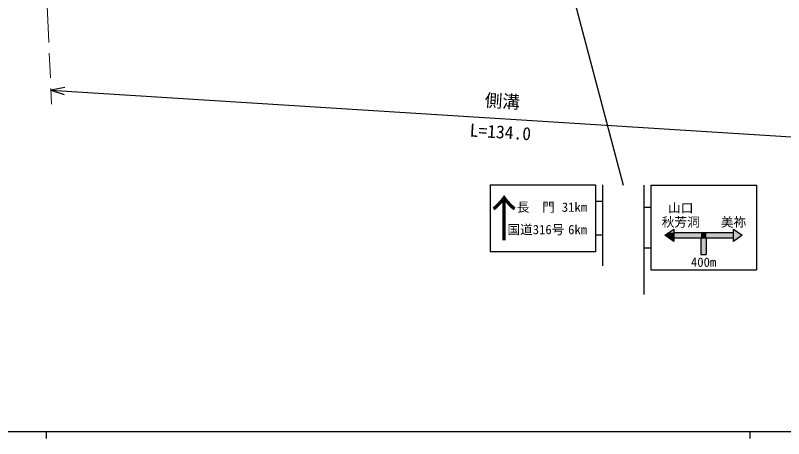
# Model space of a CAD drawing. Units: millimetres, scale not verified. Extents: x 0 to 700000, y -47500 to 447500.
# Drawn here: x 63620 to 172800, y 204000 to 264078 of the extents above; entities that cross this region are included whole.
import ezdxf
from ezdxf.enums import TextEntityAlignment as Align

# ---------------------------------------------------------------- set-up
doc = ezdxf.new("R2010")
doc.units = ezdxf.units.MM
doc.header["$LTSCALE"] = 1000
doc.linetypes.add('CHAIN', pattern=[18.5, 12, -1.5, 3.5, -1.5])
for name, color, linetype, lineweight in [('M-STR-HTXT', 7, 'Continuous', 25), ('M-TTL-BAND', 7, 'Continuous', 25), ('M-TTL-LINE', 7, 'Continuous', 25), ('M-TTL-TXT', 2, 'CHAIN', 13)]:
    doc.layers.add(name, color=color, linetype=linetype, lineweight=lineweight)
doc.styles.add('@ＭＳ ゴシック', font='')
doc.styles.add('ＭＳ ゴシック', font='')
doc.styles.get('@ＭＳ ゴシック').set_extended_font_data('@MS Gothic')
doc.styles.get('ＭＳ ゴシック').set_extended_font_data('MS Gothic')

msp = doc.modelspace()

# ---------------------------------------------------------------- hatches: boundary and pattern name
at = {"layer": 'M-TTL-BAND'}
for points in [[(155927, 232863), (157177, 233738), (157177, 233238), (157177, 232488), (157177, 231988)], [(157177, 233738), (157177, 233238), (157177, 232488), (157177, 231988), (155927, 232863)], [(155927, 232863), (157177, 233738), (157177, 233238), (157177, 232488), (157177, 231988)], [(165677, 233238), (165677, 233738), (166927, 232863), (165677, 231988), (165677, 232488)], [(165677, 233238), (165677, 233738), (166927, 232863), (165677, 231988), (165677, 232488)], [(165677, 233238), (165677, 233738), (166927, 232863), (165677, 231988), (165677, 232488)], [(155927, 232863), (156463, 233238), (157177, 233238), (157177, 232488), (157177, 231988)], [(157177, 233238), (165677, 233238), (165677, 232488), (161802, 232488), (161052, 232488), (157177, 232488)], [(157177, 233238), (161052, 233238), (161052, 232488), (157177, 232488)], [(157177, 233238), (165677, 233238), (165677, 232488), (161802, 232488), (161052, 232488), (157177, 232488)], [(161052, 233238), (161802, 233238), (161802, 232488), (161052, 232488)], [(161802, 233238), (165677, 233238), (165677, 232488), (161802, 232488)], [(161052, 232488), (161802, 232488), (161802, 230113), (161052, 230113)], [(161052, 232488), (161802, 232488), (161802, 230113), (161052, 230113)], [(161052, 232488), (161802, 232488), (161802, 230113), (161052, 230113)]]:
    msp.add_hatch(color=256, dxfattribs=at).paths.add_polyline_path(points)

# ---------------------------------------------------------------- linework, layer by layer
at = {"layer": 'M-STR-HTXT'}
for p, q in [((40000, 205000), (579000, 205000)), ((40000, 205000), (579000, 205000)), ((68000, 205000), (68000, 204000)), ((68000, 205000), (68000, 204000)), ((168000, 205000), (168000, 204000)), ((168000, 205000), (168000, 204000))]:
    msp.add_line(p, q, dxfattribs=at)
at = {"layer": 'M-TTL-BAND'}
for p, q in [((138758, 282420), (150000, 240000)), ((131073, 240022), (146073, 240022)), ((131073, 240022), (131073, 230522)), ((146073, 240022), (146073, 230522)), ((147073, 240022), (147073, 228522)), ((152927, 239978), (152927, 224478)), ((153927, 239978), (153927, 227978)), ((153927, 239978), (168927, 239978)), ((168927, 239978), (168927, 227978)), ((147073, 237647), (146073, 237647)), ((152927, 236853), (153927, 236853)), ((155927, 232863), (157177, 233738)), ((157177, 233738), (157177, 231988)), ((165677, 231988), (165677, 233738)), ((165677, 233738), (166927, 232863)), ((147073, 232897), (146073, 232897)), ((157177, 231988), (155927, 232863)), ((157177, 233238), (165677, 233238)), ((166927, 232863), (165677, 231988)), ((157177, 232488), (165677, 232488)), ((161052, 232488), (161052, 230113)), ((161802, 232488), (161802, 230113)), ((146073, 230522), (131073, 230522)), ((152927, 231103), (153927, 231103)), ((161052, 230113), (161802, 230113)), ((153927, 227978), (168927, 227978))]:
    msp.add_line(p, q, dxfattribs=at)
at = {"layer": 'M-TTL-LINE'}
for p, q in [((70629, 253863), (68669, 253468)), ((68669, 253468), (196679, 245421)), ((68669, 253468), (70564, 252830))]:
    msp.add_line(p, q, dxfattribs=at)
at = {"layer": 'M-TTL-TXT'}
msp.add_line((67083, 290684), (68754, 251470), dxfattribs=at)

# ---------------------------------------------------------------- texts
at = {"layer": 'M-TTL-BAND', "style": 'ＭＳ ゴシック'}
for s, height, p in [('↑', 5132, (133073, 235272)), ('長\u3000門', 1320, (137573, 236855)), ('31km', 1320, (143073, 236855)), ('山口', 1320, (158177, 236738)), ('秋芳洞', 1320, (158177, 234738)), ('美祢', 1320, (165677, 234738)), ('国道316号', 1320, (137593, 233674)), (' 6km', 1320, (143073, 233674)), ('400m', 1320, (161427, 229045))]:
    msp.add_text(s, height=height, dxfattribs=at).set_placement(p, align=Align.MIDDLE_CENTER)
at = {"layer": 'M-TTL-LINE', "style": 'ＭＳ ゴシック'}
msp.add_text('側溝', height=1833, rotation=356.403, dxfattribs=at).set_placement((132736, 250443), align=Align.BOTTOM_CENTER)
at = {"layer": 'M-TTL-LINE', "style": '@ＭＳ ゴシック'}
msp.add_text('L=134.0', height=1833, rotation=356.403, dxfattribs=at).set_placement((132611, 248446), align=Align.TOP_CENTER)

doc.saveas('drawing.dxf')
